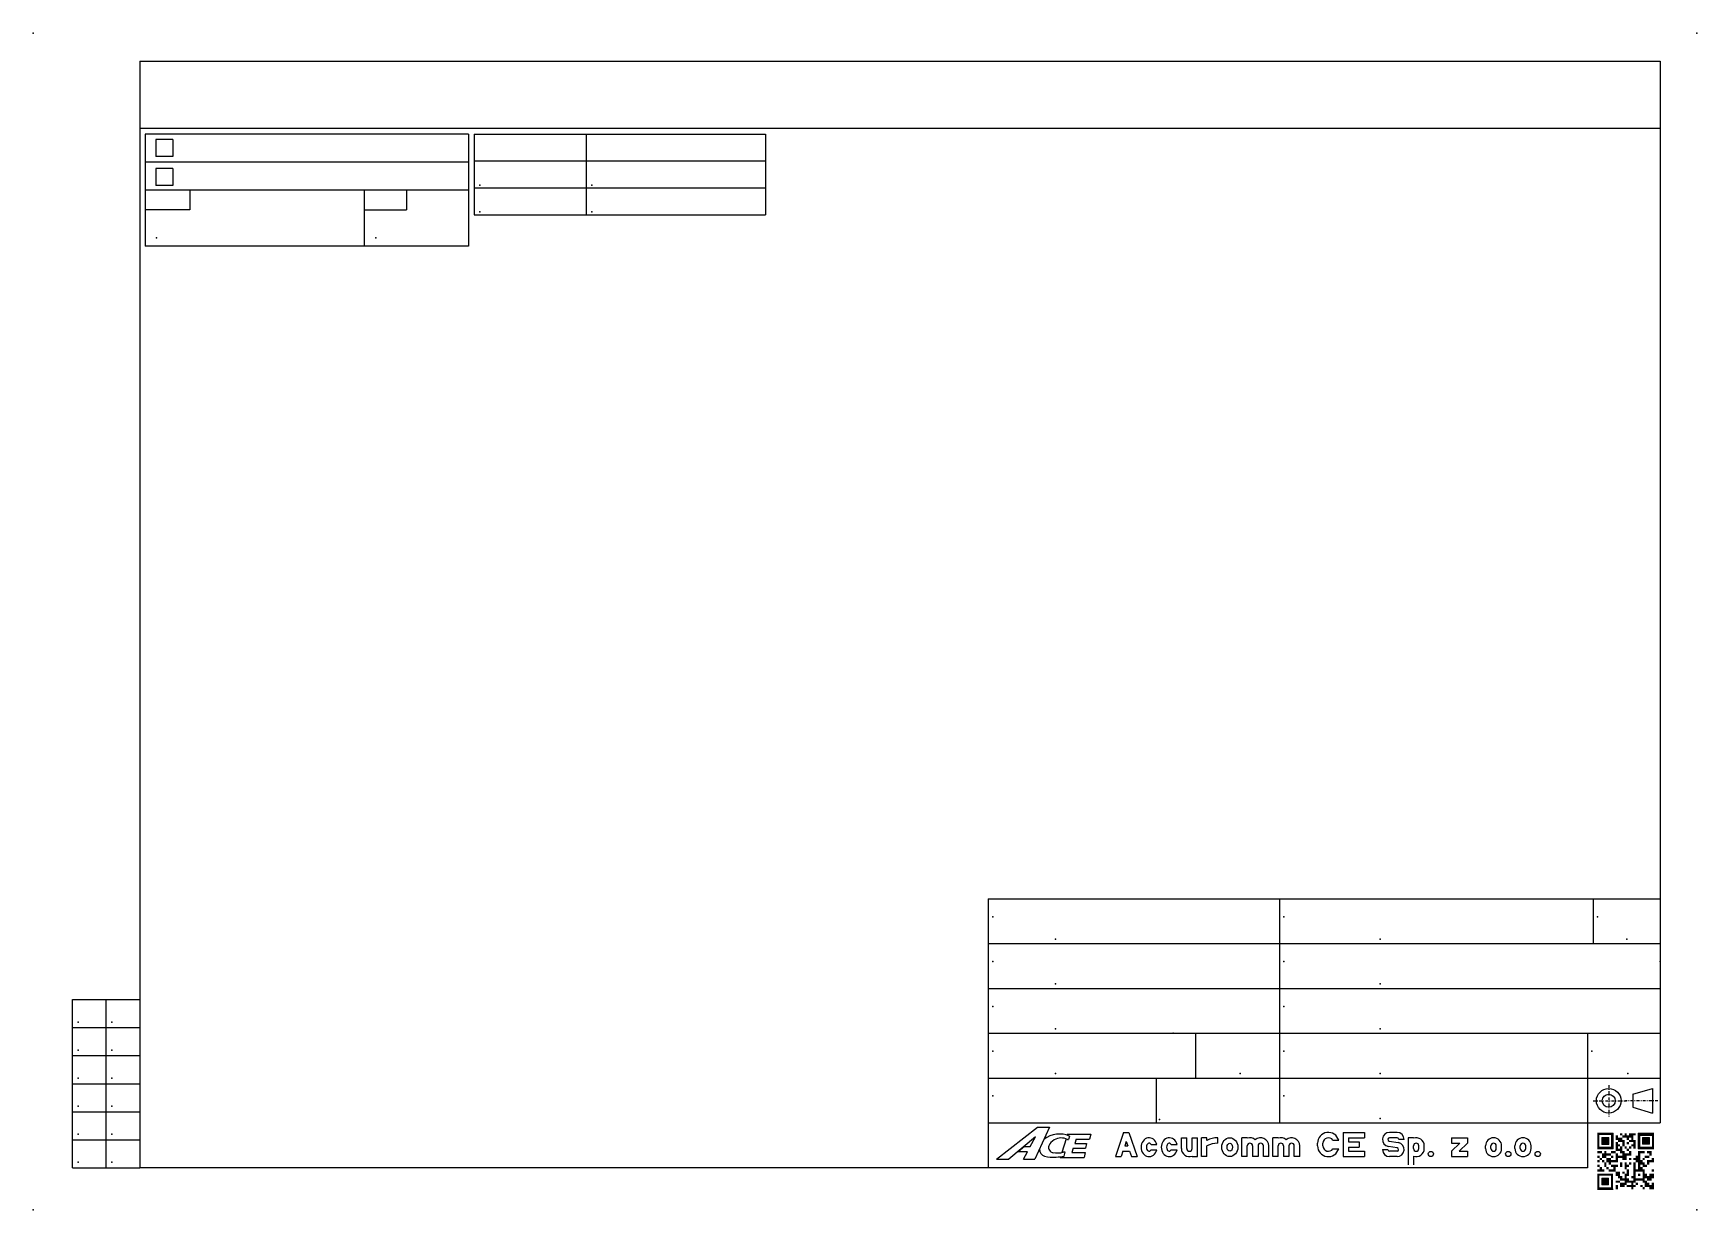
# Model space of a CAD drawing. Extents: x -148 to 149, y -105 to 105.
import ezdxf

# ---------------------------------------------------------------- set-up
doc = ezdxf.new("R2010")
doc.units = 0
doc.header["$MEASUREMENT"] = 0
doc.linetypes.add('CENTER', pattern=[1, 0.5, -0.25, 0, -0.25])
doc.layers.get('0').update_dxf_attribs({"color": 3, "linetype": 'CONTINUOUS'})

msp = doc.modelspace()

# ---------------------------------------------------------------- hatches: boundary and pattern name
at = {"linetype": 'CONTINUOUS'}
for points in [[(130.97, -91.44), (133.38, -91.44), (133.38, -91.78), (130.97, -91.78)], [(131.34, -94.22), (130.97, -94.22), (130.97, -91.78), (131.34, -91.78)], [(133.38, -93.82), (133.38, -91.44), (133.76, -91.44), (133.76, -93.82)], [(134.62, -91.84), (134.21, -91.84), (134.21, -92.64), (135.43, -92.64), (135.43, -92.24), (134.62, -92.24)], [(135.02, -91.84), (135.02, -91.43), (135.43, -91.43), (135.43, -91.84)], [(135.84, -91.84), (135.84, -91.43), (136.18, -91.43), (136.18, -92.24), (135.43, -92.24), (135.43, -91.84)], [(136.18, -91.84), (136.18, -92.24), (136.59, -92.24), (136.59, -91.84)], [(136.59, -92.24), (137.41, -92.24), (137.41, -91.43), (136.59, -91.43)], [(137.41, -91.84), (137.81, -91.84), (137.81, -91.43), (137.41, -91.43)], [(138.25, -93.85), (138.25, -91.43), (138.64, -91.43), (138.64, -93.85)], [(138.64, -91.79), (140.71, -91.79), (140.71, -91.43), (138.64, -91.43)], [(140.71, -91.43), (141.06, -91.43), (141.06, -94.22), (140.71, -94.22)], [(131.79, -95.03), (130.97, -95.03), (130.97, -94.62), (131.79, -94.62)], [(133.76, -94.22), (133.76, -93.82), (131.34, -93.82), (131.34, -94.22)], [(131.74, -92.2), (132.98, -92.2), (132.98, -93.42), (131.74, -93.42)], [(133.4, -95.44), (131.79, -95.44), (131.79, -95.03), (133.4, -95.03)], [(132.18, -95.03), (132.18, -94.62), (132.58, -94.62), (132.58, -95.03)], [(133.4, -95.03), (133.4, -94.62), (134.21, -94.62), (134.21, -95.03)], [(134.21, -93), (134.21, -94.62), (134.62, -94.62), (134.62, -93)], [(135.43, -95.84), (134.21, -95.84), (134.21, -95.03), (134.62, -95.03), (134.62, -95.44), (135.43, -95.44)], [(134.62, -92.64), (134.62, -93), (135.84, -93), (135.84, -92.64)], [(134.62, -93.8), (134.62, -93.4), (135.02, -93.4), (135.02, -93.8)], [(134.62, -94.62), (135.43, -94.62), (135.43, -93.8), (135.02, -93.8), (135.02, -94.21), (134.62, -94.21)], [(135.84, -94.62), (135.02, -94.62), (135.02, -95.03), (135.84, -95.03)], [(135.43, -93), (135.43, -93.8), (135.84, -93.8), (135.84, -93)], [(135.43, -95.03), (135.43, -96.24), (136.18, -96.24), (136.18, -95.03)], [(135.84, -94.21), (135.84, -93.8), (136.18, -93.8), (136.18, -94.21)], [(136.18, -92.24), (136.18, -92.64), (136.59, -92.64), (136.59, -92.24)], [(136.59, -93.4), (136.18, -93.4), (136.18, -93), (136.59, -93)], [(136.18, -94.62), (136.18, -94.21), (136.59, -94.21), (136.59, -94.62)], [(136.18, -95.03), (136.18, -95.44), (136.59, -95.44), (136.59, -95.03)], [(137.81, -93), (137.81, -92.64), (136.59, -92.64), (136.59, -93)], [(136.59, -94.21), (136.59, -93.8), (137, -93.8), (137, -94.21)], [(136.59, -95.44), (136.59, -94.62), (137, -94.62), (137, -95.44)], [(137, -92.64), (137.41, -92.64), (137.41, -92.24), (137, -92.24)], [(137, -93.8), (137, -93.4), (137.41, -93.4), (137.41, -93.8)], [(137.41, -93), (137.41, -94.21), (137.81, -94.21), (137.81, -93)], [(138.21, -95.03), (138.21, -94.62), (139.43, -94.62), (139.43, -95.03)], [(138.21, -95.03), (138.21, -98.28), (138.62, -98.28), (138.62, -95.03)], [(138.25, -93.85), (140.71, -93.85), (140.71, -94.22), (138.25, -94.22)], [(139.04, -92.19), (140.25, -92.19), (140.25, -93.4), (139.04, -93.4)], [(139.84, -95.03), (139.84, -94.62), (140.64, -94.62), (140.64, -95.44), (140.25, -95.44), (140.25, -95.03)], [(130.97, -95.84), (130.97, -95.44), (131.37, -95.44), (131.37, -95.84)], [(130.97, -96.66), (130.97, -96.24), (131.37, -96.24), (131.37, -96.66)], [(130.97, -97.46), (130.97, -97.07), (131.37, -97.07), (131.37, -97.46)], [(132.18, -98.28), (130.97, -98.28), (130.97, -97.87), (132.18, -97.87)], [(131.37, -96.24), (131.37, -95.84), (131.79, -95.84), (131.79, -96.24)], [(131.37, -97.87), (131.37, -97.46), (131.79, -97.46), (131.79, -97.87)], [(131.79, -95.84), (131.79, -95.44), (132.58, -95.44), (132.58, -95.84)], [(131.79, -96.66), (131.79, -96.24), (132.18, -96.24), (132.18, -96.66)], [(132.18, -97.07), (132.18, -96.66), (132.58, -96.66), (132.58, -97.07)], [(132.58, -97.46), (132.58, -97.07), (132.18, -97.07), (132.18, -97.46)], [(132.58, -96.24), (132.58, -95.84), (133.4, -95.84), (133.4, -96.24)], [(134.21, -96.66), (132.58, -96.66), (132.58, -96.24), (134.21, -96.24)], [(132.58, -97.87), (133, -97.87), (133, -97.46), (132.58, -97.46)], [(133, -97.07), (133, -96.66), (133.4, -96.66), (133.4, -97.07)], [(133, -98.28), (134.21, -98.28), (134.21, -97.46), (133.8, -97.46), (133.8, -97.87), (133, -97.87)], [(133.4, -95.84), (133.4, -95.44), (133.8, -95.44), (133.8, -95.84)], [(133.4, -97.46), (133.4, -97.07), (134.62, -97.07), (134.62, -97.46)], [(134.62, -95.84), (134.62, -96.66), (134.21, -96.66), (134.21, -95.84)], [(135.02, -97.46), (135.02, -96.66), (135.43, -96.66), (135.43, -97.46)], [(135.84, -97.87), (135.84, -96.66), (136.18, -96.66), (136.18, -97.87)], [(136.18, -97.07), (136.59, -97.07), (136.59, -97.46), (136.18, -97.46)], [(136.18, -99.09), (136.18, -97.87), (136.59, -97.87), (136.59, -99.09)], [(136.59, -96.24), (136.59, -95.84), (137, -95.84), (137, -96.24)], [(136.59, -97.07), (136.59, -96.66), (137, -96.66), (137, -97.07)], [(137.41, -95.84), (138.21, -95.84), (138.21, -96.66), (137.81, -96.66), (137.81, -96.24), (137.41, -96.24)], [(137.41, -100.24), (137.81, -100.24), (137.81, -96.66), (137.41, -96.66)], [(137.81, -95.84), (137.81, -95.44), (138.21, -95.44), (138.21, -95.84)], [(138.21, -97.87), (137.81, -97.87), (137.81, -98.28), (138.21, -98.28)], [(138.62, -96.66), (138.62, -96.24), (139.02, -96.24), (139.02, -96.66)], [(138.62, -97.07), (138.62, -96.66), (139.43, -96.66), (139.43, -97.07)], [(138.62, -98.28), (138.62, -97.46), (139.02, -97.46), (139.02, -98.28)], [(139.02, -96.24), (139.02, -95.84), (139.43, -95.84), (139.43, -96.24)], [(139.02, -97.46), (139.02, -97.07), (139.84, -97.07), (139.84, -97.46)], [(139.02, -100.24), (139.02, -97.87), (139.43, -97.87), (139.43, -100.24)], [(139.43, -95.84), (139.43, -95.44), (140.25, -95.44), (140.25, -95.84)], [(140.64, -96.24), (140.64, -95.84), (141.06, -95.84), (141.06, -96.66), (140.25, -96.66), (140.25, -97.07), (139.84, -97.07), (139.84, -96.24)], [(140.64, -98.28), (140.64, -97.87), (141.06, -97.87), (141.06, -98.28)], [(130.96, -98.68), (133.76, -98.68), (133.76, -99.04), (130.96, -99.04)], [(130.96, -101.07), (130.96, -99.04), (131.33, -99.04), (131.33, -101.07)], [(131.77, -99.48), (132.95, -99.48), (132.95, -100.65), (131.77, -100.65)], [(133.4, -101.47), (133.4, -99.04), (133.76, -99.04), (133.76, -101.47)], [(134.21, -99.09), (134.21, -98.28), (135.02, -98.28), (135.02, -99.09)], [(134.21, -100.24), (134.21, -99.9), (135.02, -99.9), (135.02, -100.24)], [(134.21, -101.47), (134.21, -100.65), (134.62, -100.65), (134.62, -101.47)], [(134.62, -99.49), (134.62, -99.09), (135.43, -99.09), (135.43, -99.49)], [(135.02, -99.49), (135.02, -99.9), (135.84, -99.9), (135.84, -99.49)], [(135.02, -100.24), (135.84, -100.24), (135.84, -101.06), (135.02, -101.06)], [(135.43, -98.68), (135.43, -98.28), (135.84, -98.28), (135.84, -98.68)], [(135.84, -100.65), (135.84, -98.68), (136.18, -98.68), (136.18, -100.65)], [(136.18, -99.49), (136.59, -99.49), (136.59, -99.9), (137.41, -99.9), (137.41, -100.24), (136.18, -100.24)], [(136.18, -100.65), (137.81, -100.65), (137.81, -101.06), (136.18, -101.06)], [(137.41, -99.49), (137, -99.49), (137, -99.09), (137.41, -99.09)], [(137, -99.9), (137, -101.47), (137.41, -101.47), (137.41, -99.9)], [(137.41, -99.9), (139.02, -99.9), (139.02, -99.49), (137.41, -99.49)], [(137.81, -100.65), (137.81, -100.24), (138.21, -100.24), (138.21, -100.65)], [(138.21, -99.09), (138.21, -98.68), (138.62, -98.68), (138.62, -99.09)], [(138.62, -101.06), (138.62, -100.65), (139.02, -100.65), (139.02, -101.06)], [(139.43, -99.49), (139.43, -98.68), (139.84, -98.68), (139.84, -99.49)], [(139.43, -99.9), (139.43, -101.06), (140.25, -101.06), (140.25, -100.24), (139.84, -100.24), (139.84, -99.9)], [(139.84, -99.49), (139.84, -99.09), (141.06, -99.09), (141.06, -99.49)], [(139.84, -99.9), (139.84, -99.49), (140.64, -99.49), (140.64, -99.9)], [(140.25, -99.09), (140.25, -98.68), (141.06, -98.68), (141.06, -99.09)], [(140.25, -101.47), (140.25, -100.65), (140.64, -100.65), (140.64, -100.24), (141.06, -100.24), (141.06, -101.47)], [(130.96, -101.07), (133.4, -101.07), (133.4, -101.47), (130.96, -101.47)], [(139.02, -101.47), (139.02, -101.06), (139.43, -101.06), (139.43, -101.47)]]:
    msp.add_hatch(color=256, dxfattribs=at).paths.add_polyline_path(points)

# ---------------------------------------------------------------- linework, layer by layer
for p, q in [((-129.3, 99.91), (-129.3, -97.59)), ((-129.3, 99.91), (142.2, 99.91)), ((142.2, 99.91), (142.2, -89.59)), ((142.2, 87.91), (-129.3, 87.91)), ((-128.3, 86.91), (-128.3, 66.91)), ((-70.59, 86.91), (-128.3, 86.91)), ((-70.59, 86.91), (-70.59, 66.91)), ((-69.59, 86.91), (-69.59, 72.51)), ((-69.59, 86.91), (-17.59, 86.91)), ((-49.59, 86.91), (-49.59, 72.51)), ((-17.59, 86.91), (-17.59, 72.51)), ((-123.4, 85.92), (-126.43, 85.92)), ((-126.43, 85.92), (-126.43, 82.9)), ((-123.4, 85.92), (-123.4, 82.9)), ((-70.59, 81.91), (-128.3, 81.91)), ((-123.4, 82.9), (-126.43, 82.9)), ((-123.4, 80.77), (-126.43, 80.77)), ((-126.43, 80.77), (-126.43, 77.75)), ((-123.4, 80.77), (-123.4, 77.75)), ((-69.59, 82.11), (-17.59, 82.11)), ((-123.4, 77.75), (-126.43, 77.75)), ((-69.59, 77.31), (-17.59, 77.31)), ((-70.59, 76.91), (-128.3, 76.91)), ((-120.36, 76.91), (-120.36, 73.41)), ((-89.13, 66.91), (-89.13, 76.91)), ((-81.69, 76.91), (-81.69, 73.41)), ((-120.36, 73.41), (-128.3, 73.41)), ((-89.13, 73.41), (-81.69, 73.41)), ((-69.59, 72.51), (-17.59, 72.51)), ((-70.59, 66.91), (-128.3, 66.91)), ((22.2, -49.59), (22.2, -73.59)), ((22.2, -49.59), (142.2, -49.59)), ((74.2, -49.59), (74.2, -89.59)), ((130.2, -49.59), (130.2, -57.59)), ((142.2, -49.59), (142.2, -89.59)), ((22.2, -57.59), (74.2, -57.59)), ((74.2, -57.59), (142.2, -57.59)), ((-141.3, -97.59), (-141.3, -67.59)), ((-141.3, -67.59), (-129.3, -67.59)), ((-135.3, -97.59), (-135.3, -67.59)), ((22.2, -65.59), (74.2, -65.59)), ((74.2, -65.59), (142.2, -65.59)), ((-141.3, -72.59), (-129.3, -72.59)), ((22.2, -73.59), (142.2, -73.59)), ((22.2, -73.59), (22.2, -97.59)), ((59.2, -73.59), (59.2, -81.59)), ((129.2, -73.59), (129.2, -97.59)), ((-141.3, -77.59), (-129.3, -77.59)), ((-141.3, -82.59), (-129.3, -82.59)), ((22.2, -81.59), (142.2, -81.59)), ((52.2, -81.59), (52.2, -89.59)), ((137.27, -84.48), (140.79, -83.44)), ((137.27, -84.48), (137.27, -86.8)), ((140.79, -83.44), (140.79, -87.84)), ((-141.3, -87.59), (-129.3, -87.59)), ((137.27, -86.8), (140.79, -87.84)), ((22.2, -89.59), (142.2, -89.59)), ((23.71, -96.04), (30.98, -90.38)), ((33.17, -90.38), (30.52, -96.04)), ((30.98, -90.38), (33.17, -90.38)), ((36.37, -91.59), (36.31, -91.79)), ((36.37, -91.59), (40.51, -91.59)), ((36.71, -91.94), (36.55, -92.54)), ((40.51, -91.59), (40.28, -92.49)), ((46.37, -91.29), (44.93, -95.61)), ((46.37, -91.29), (47.33, -91.29)), ((47.33, -91.29), (48.77, -95.61)), ((85.57, -91.29), (89.41, -91.29)), ((85.57, -91.29), (85.57, -95.61)), ((89.41, -91.29), (89.41, -92.25)), ((95.19, -91.29), (93.86, -91.29)), ((130.97, -91.44), (133.76, -91.44)), ((133.76, -94.22), (133.76, -91.44)), ((138.25, -91.43), (141.06, -91.43)), ((138.25, -91.43), (138.25, -94.22)), ((138.64, -91.79), (140.71, -91.79)), ((-141.3, -92.59), (-129.3, -92.59)), ((30.64, -92.11), (25.89, -96.04)), ((28.69, -93.81), (27.55, -94.75)), ((29.2, -94.75), (27.55, -94.75)), ((28.5, -96.04), (29.2, -94.75)), ((28.69, -93.81), (29.71, -93.81)), ((29.71, -93.81), (30.64, -92.11)), ((36.1, -92.43), (35.32, -94.87)), ((35.93, -94.83), (35.6, -94.83)), ((35.74, -95.54), (35.93, -94.83)), ((36.37, -92.54), (36.55, -92.54)), ((37.39, -94.11), (37.15, -94.87)), ((37.15, -94.87), (39.54, -94.87)), ((37.39, -94.11), (39.55, -94.11)), ((37.91, -92.49), (37.65, -93.29)), ((37.66, -93.29), (39.76, -93.29)), ((37.91, -92.49), (40.28, -92.49)), ((39.54, -94.87), (39.31, -95.74)), ((39.76, -93.29), (39.55, -94.11)), ((46.26, -94.65), (45.94, -95.61)), ((46.26, -94.65), (47.44, -94.65)), ((46.85, -92.89), (46.58, -93.69)), ((46.58, -93.69), (47.12, -93.69)), ((46.85, -92.89), (47.12, -93.69)), ((47.44, -94.65), (47.76, -95.61)), ((51.29, -93.45), (52.31, -93.45)), ((51.29, -94.41), (52.31, -94.41)), ((54.89, -93.45), (55.91, -93.45)), ((54.89, -94.41), (55.91, -94.41)), ((56.69, -94.17), (56.69, -92.25)), ((56.69, -92.25), (57.65, -92.25)), ((57.65, -94.17), (57.65, -92.25)), ((58.61, -94.17), (58.61, -92.25)), ((58.61, -92.25), (59.57, -92.25)), ((59.57, -95.61), (59.57, -92.25)), ((60.29, -95.61), (60.29, -92.25)), ((61.25, -92.25), (60.29, -92.25)), ((61.25, -92.73), (61.25, -92.25)), ((61.25, -95.61), (61.25, -93.69)), ((63.17, -93.21), (63.17, -92.25)), ((67.49, -95.61), (67.49, -92.25)), ((68.45, -92.25), (67.49, -92.25)), ((68.45, -92.33), (68.45, -92.25)), ((68.45, -95.61), (68.45, -93.69)), ((69.41, -93.69), (69.41, -95.61)), ((70.37, -93.69), (70.37, -95.61)), ((71.33, -95.61), (71.33, -93.69)), ((72.29, -95.61), (72.29, -93.69)), ((73.01, -95.61), (73.01, -92.25)), ((73.97, -92.25), (73.01, -92.25)), ((73.97, -92.33), (73.97, -92.25)), ((73.97, -95.61), (73.97, -93.69)), ((74.93, -93.69), (74.93, -95.61)), ((75.89, -93.69), (75.89, -95.61)), ((76.85, -95.61), (76.85, -93.69)), ((77.81, -95.61), (77.81, -93.69)), ((81.01, -93.69), (81.01, -93.21)), ((81.97, -93.69), (81.97, -93.21)), ((83.74, -92.69), (84.78, -92.69)), ((83.74, -94.21), (84.78, -94.21)), ((86.53, -92.25), (89.41, -92.25)), ((86.53, -92.25), (86.53, -92.97)), ((86.53, -92.97), (88.45, -92.97)), ((86.53, -93.93), (86.53, -94.65)), ((86.53, -93.93), (88.45, -93.93)), ((86.53, -94.65), (89.41, -94.65)), ((88.45, -92.97), (88.45, -93.93)), ((89.41, -94.65), (89.41, -95.61)), ((92.61, -94.36), (93.57, -94.36)), ((95.24, -94.07), (93.65, -93.78)), ((93.81, -92.84), (95.41, -93.12)), ((95.19, -92.25), (93.86, -92.25)), ((95.19, -94.65), (93.86, -94.65)), ((96.45, -92.55), (95.49, -92.55)), ((97.17, -92.25), (97.17, -97.09)), ((98.13, -92.25), (97.17, -92.25)), ((98.13, -92.33), (98.13, -92.25)), ((98.13, -94.17), (98.13, -93.69)), ((99.09, -94.17), (99.09, -93.69)), ((100.05, -94.17), (100.05, -93.69)), ((104.91, -92.25), (107.79, -92.25)), ((104.91, -92.25), (104.91, -93.21)), ((106.43, -93.21), (104.91, -94.65)), ((104.91, -93.21), (106.43, -93.21)), ((104.91, -94.65), (104.91, -95.61)), ((106.26, -94.65), (107.79, -93.21)), ((106.26, -94.65), (107.79, -94.65)), ((107.79, -92.25), (107.79, -93.21)), ((107.79, -94.65), (107.79, -95.61)), ((110.99, -94.17), (110.99, -93.69)), ((111.95, -94.17), (111.95, -93.69)), ((112.91, -94.17), (112.91, -93.69)), ((113.87, -94.17), (113.87, -93.69)), ((116.24, -94.17), (116.24, -93.69)), ((117.2, -94.17), (117.2, -93.69)), ((118.16, -94.17), (118.16, -93.69)), ((119.12, -94.17), (119.12, -93.69)), ((133.76, -94.22), (130.97, -94.22)), ((131.74, -92.2), (132.98, -92.2)), ((131.74, -92.2), (131.74, -93.42)), ((132.98, -93.42), (131.74, -93.42)), ((132.98, -93.42), (132.98, -92.2)), ((141.06, -94.22), (138.25, -94.22)), ((139.04, -92.19), (140.25, -92.19)), ((139.04, -92.19), (139.04, -93.41)), ((140.25, -93.41), (139.04, -93.41)), ((140.25, -93.41), (140.25, -92.19)), ((-141.3, -97.59), (-129.3, -97.59)), ((129.2, -97.59), (-129.3, -97.59)), ((23.71, -96.04), (25.89, -96.04)), ((28.5, -96.04), (30.52, -96.04)), ((35.08, -95.64), (35.05, -95.74)), ((35.05, -95.74), (39.31, -95.74)), ((44.93, -95.61), (45.94, -95.61)), ((47.76, -95.61), (48.77, -95.61)), ((58.61, -95.61), (58.61, -95.53)), ((58.61, -95.61), (59.57, -95.61)), ((61.25, -95.61), (60.29, -95.61)), ((68.45, -95.61), (67.49, -95.61)), ((70.37, -95.61), (69.41, -95.61)), ((72.29, -95.61), (71.33, -95.61)), ((73.97, -95.61), (73.01, -95.61)), ((75.89, -95.61), (74.93, -95.61)), ((77.81, -95.61), (76.85, -95.61)), ((85.57, -95.61), (89.41, -95.61)), ((95.19, -95.61), (93.86, -95.61)), ((98.13, -95.53), (98.13, -97.09)), ((104.91, -95.61), (107.79, -95.61)), ((131.77, -99.48), (132.95, -99.48)), ((131.77, -99.48), (131.77, -100.65)), ((132.95, -100.65), (131.77, -100.65)), ((132.95, -100.65), (132.95, -99.48)), ((133.76, -101.47), (130.96, -101.47))]:
    msp.add_line(p, q, dxfattribs=at)
at = {"linetype": 'CENTER'}
for p, q in [((132.99, -82.84), (132.99, -88.44)), ((130.19, -85.64), (136.25, -85.64)), ((141.77, -85.64), (136, -85.64))]:
    msp.add_line(p, q, dxfattribs=at)
at = {"linetype": 'CONTINUOUS'}
for centre, radius in [((132.99, -85.64), 2.2), ((132.99, -85.64), 1.16), ((101.24, -95.14), 0.469), ((115.05, -95.14), 0.469), ((120.31, -95.14), 0.469)]:
    msp.add_circle(centre, radius, dxfattribs=at)
for centre, radius, start, end in [((34.95, -96.17), 4.59, 67.3484, 127.1096), ((82.93, -93.21), 1.92, 15.7139, 180), ((93.86, -92.55), 1.26, 90, 260), ((95.19, -92.55), 1.26, 0, 90), ((32.71, -94.26), 1.36, 180.2314, 250.6483), ((33.92, -93.97), 0.951, 162.4163, 262.3251), ((34.95, -94.49), 2.1, 117.858, 157.3153), ((34.49, -90.5), 4.46, 260.3625, 284.4), ((35.26, -94.77), 2.49, 63.366, 121.0773), ((58.13, -94.17), 1.44, 180, 289.4712), ((58.13, -94.17), 0.48, 180, 0), ((63.17, -96.33), 4.08, 90, 118.0725), ((63.17, -97.29), 4.08, 90, 118.0725), ((68.93, -93.69), 1.44, 48.1897, 109.4712), ((68.93, -93.69), 0.48, 0, 180), ((70.85, -93.69), 1.44, 0, 131.8103), ((70.85, -93.69), 0.48, 0, 180), ((74.45, -93.69), 1.44, 48.1897, 109.4712), ((74.45, -93.69), 0.48, 0, 180), ((76.37, -93.69), 1.44, 0, 131.8103), ((76.37, -93.69), 0.48, 0, 180), ((82.93, -93.69), 1.92, 180, 344.2861), ((82.93, -93.21), 0.96, 32.7972, 180), ((82.93, -93.69), 0.96, 180, 327.2028), ((93.86, -94.36), 1.26, 180, 270), ((93.86, -92.55), 0.295, 90, 260), ((93.86, -94.36), 0.295, 180, 270), ((95.19, -92.55), 0.295, 0, 90), ((95.19, -94.36), 1.26, 270, 80), ((95.19, -94.36), 0.295, 270, 80), ((98.61, -93.69), 1.44, 0, 109.4712), ((98.61, -93.69), 0.48, 0, 180), ((98.61, -94.17), 0.48, 180, 0), ((98.61, -94.17), 1.44, 250.5288, 0), ((112.43, -93.69), 1.44, 0, 180), ((112.43, -94.17), 1.44, 180, 0), ((112.43, -93.69), 0.48, 0, 180), ((112.43, -94.17), 0.48, 180, 0), ((117.68, -93.69), 1.44, 0, 180), ((117.68, -94.17), 1.44, 180, 0), ((117.68, -93.69), 0.48, 0, 180), ((117.68, -94.17), 0.48, 180, 0), ((33.71, -90.05), 5.68, 255.1936, 275.9967), ((34, -86.32), 9.38, 271.8734, 280.6719)]:
    msp.add_arc(centre, radius, start, end, dxfattribs=at)
for centre, major_axis, ratio, start_param, end_param in [((50.93, -93.93), (0, 1.68), 0.857143, 5.002141, 4.422637), ((50.93, -93.93), (0, 0.72), 0.666667, 5.442117, 3.982661), ((54.53, -93.93), (0, 1.68), 0.857143, 5.002141, 4.422637), ((54.53, -93.93), (0, 0.72), 0.666667, 5.442117, 3.982661)]:
    msp.add_ellipse(centre, major_axis=major_axis, ratio=ratio, start_param=start_param, end_param=end_param, dxfattribs=at)
for major_axis, ratio in [((0, 1.68), 0.857143), ((0, 0.72), 0.666667)]:
    msp.add_ellipse((65.33, -93.93), major_axis=major_axis, ratio=ratio, dxfattribs=at)
for p in [(-148.3, 104.91), (148.7, 104.91), (-68.59, 77.81), (-48.59, 77.81), (-68.59, 73.01), (-48.59, 73.01), (-126.3, 68.41), (-87.13, 68.41), (23, -52.79), (75, -52.79), (131, -52.79), (34.2, -56.79), (92.2, -56.79), (136.2, -56.79), (23, -60.79), (75, -60.79), (142.2, -60.79), (34.2, -64.79), (92.2, -64.79), (23, -68.79), (75, -68.79), (-140.3, -71.59), (-134.3, -71.59), (34.2, -72.79), (55.2, -73.59), (92.2, -72.79), (-140.3, -76.59), (-134.3, -76.59), (23, -76.79), (75, -76.79), (130, -76.79), (-140.3, -81.59), (-134.3, -81.59), (34.2, -80.79), (67.2, -80.79), (92.2, -80.79), (136.4, -80.79), (23, -84.79), (75, -84.79), (-140.3, -86.59), (-134.3, -86.59), (52.79, -88.99), (92.2, -88.79), (-140.3, -91.59), (-134.3, -91.59), (-140.3, -96.59), (-134.3, -96.59), (-148.3, -105.09), (148.7, -105.09)]:
    msp.add_point(p, dxfattribs=at)

doc.saveas('drawing.dxf')
